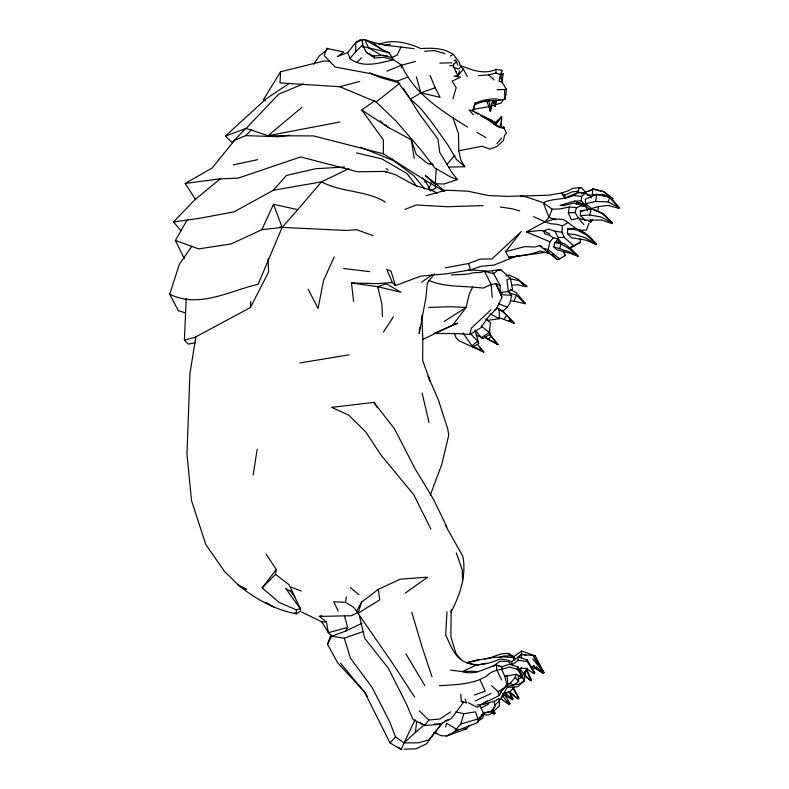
<?xml version="1.0" encoding="UTF-8"?>
<svg xmlns="http://www.w3.org/2000/svg" width="789" height="789" viewBox="0 0 789 789"><rect width="100%" height="100%" fill="white"/><g stroke="black" fill="none" stroke-linecap="round" stroke-linejoin="round"><path stroke-width="1.18" d="M451.13 609.749L450.894 636.92L456.012 653.568L460.46 659.012M444.444 191.49L426.612 181.145L383.346 153.806L383.415 139.988L361.727 109.957L374.805 100.785M567.587 233.83L567.607 228.958C579.432 226.275 589.768 235.655 596.454 244.314L585.349 237.874L575.289 234.619L567.587 233.83L571.601 237.785L586.02 240.132L596.297 244.768L594.709 243.209M518.442 657.661L521.529 653.982L521.549 651.053L535.238 655.896L543.976 672.603L543.266 673.352L534.577 668.125L531.263 668.115M500.482 74.541L502.159 82.214L503.106 73.555L500.482 74.541L495.926 73.042L495.985 69.343L502.238 70.468L500.482 74.541L499.141 81.237L502.159 82.214L506.469 89.374L505.857 95.587M586.04 192.891L581.473 187.506L572.893 188.246L568.119 190.869L561.462 193.088L564.845 195.199L564.806 198.029L561.462 193.088L548.256 195.238L506.942 196.362L488.47 195.554L467.847 191.185L445.893 190.198L426.218 195.672M468.242 269.759L489.19 271.209L492.011 270.578L500.236 285.667L500.118 292.403L501.922 297.275L496.439 308.824L488.628 316.596L480.826 327.741L469.8 334.605L459.099 333.639L434.088 333.402M503.767 128.114L503.796 127.088L502.09 127.65M580.379 215.713L580.517 211.028L591.425 208.69L602.372 213.602L612.382 223.021L600.962 216.945L589.551 214.973L580.379 215.713L585.3 220.18L601.465 220.013L612.086 223.662M467.69 127.137C442.018 111.131 414.255 94.029 401.581 65.181L393.593 59.737C379.509 63.051 362.536 68.544 349.882 58.514L355.602 51.946L355.918 42.428L360.681 39.45M512.791 684.615L518.639 684.448L524.36 680.897L525.296 671.36M518.186 675.374L518.629 681.597L513.225 685.345L505.453 686.509M195.041 342.771L188.285 344.122L184.409 340.049L186.194 298.637M424.886 182.21L424.975 180.158L422.371 177.87M329.772 61.197L323.875 61.049L280.568 71.76L280.026 82.924L339.822 86.731L359.715 81.415M446.949 611.751L445.696 635.224C450.973 645.668 454.849 659.091 467.394 662.859C482.365 658.746 498.47 655.393 513.935 657.848L514.398 659.91M589.186 209.312L581.315 200.899L581.592 196.362L585.527 193.295L589.373 195.139L591.434 197.891M184.409 340.049L194.903 337.396L250.379 307.562L250.754 301.447M591.198 219.677L591.05 221.887L590.458 222.163L590.734 219.894M435.183 184.537L436.287 168.954M419.649 327.425L419.206 333.461L425.823 298.38L427.332 282.945L434.561 273.813M580.162 238.791L580.24 242.381L573.948 246.069L564.283 237.459L561.955 232.242L562.458 225.871L568.031 222.537L578.209 230.201M597.944 211.472L598.328 207.073M401.364 67.578L401.581 65.181L415.497 61.453M497.021 98.881L490.857 99L482.543 100.548L474.899 103.162L473.873 108.31L472.532 110.756L469.06 110.036L473.301 114.622M340.493 663.174L364.705 692.407L390.032 742.893L401.128 749.55L404.076 742.893L415.497 732.3L416.582 721.353M474.14 105.371C483.549 99.039 494.703 101.919 504.98 99.138L504.536 89.532L497.188 89.67M484.328 712.645L493.243 711.53L493.776 707.043M485.846 100.183L487.563 102.955L490.413 111.377L490.827 107.876M491.103 105.539L491.389 103.201M358.65 613.714L353.423 607.175L345.523 602.382L346.292 596.869M595.626 201.451L596.681 194.281L609.867 196.905L619.316 207.783L608.122 201.895L595.626 201.451L585.744 203.809L585.26 199.321L596.681 194.281L609.305 197.329L619.316 207.783M492.721 100.943L495.196 106.515L496.094 100.459M451.002 612.027C460.066 594.985 466.634 575.576 462.778 556.107L445.371 525.306M275.519 574.323L288.981 584.718L300.333 608.694L296.319 609.828L279.345 602.549L262.145 587.933L275.519 574.323L276.278 569.421L266.11 554.194M253.17 475.067L257.204 449.158M195.928 336.38L189.922 373.601L186.983 454.089L191.5 500.502L205.761 544.489L224.599 571.552L239.669 586.247L246.415 589.314L237.834 584.698C254.808 598.624 274.661 609.779 296.398 613.852L300.481 611.15L300.333 608.694L285.638 588.397L292.186 592.411L292.541 594.373M494.161 102.136L495.196 106.515L496.123 101.051M585.3 220.18L578.455 218.168L571.384 219.884L568.317 212.803L569.362 206.994L576.512 207.586L580.832 206.037L585.625 206.264L587.42 210.752M474.899 103.162L473.873 108.31L472.108 109.957M362.082 41.866L362.526 39.775L364.774 39.558L372.3 42.162L385.367 45.239L413.978 48.642M564.332 250.922L565.062 255.577L559.657 258.881L548.247 249.58L549.884 241.759L553.444 237.893L558.306 238.939L561.955 243.337M491.636 685.641L497.938 691.558L502.051 689.517L506.972 685.582L507.721 682.071L507.159 675.67L504.802 676.301L501.804 669.595L501.853 666.883L509.329 664.19L517.919 666.902L522.653 677.189L517.101 669.21L509.29 666.912C501.774 670.334 492.869 669.121 486.902 675.877C472.789 684.694 455.48 684.576 439.434 685.72M489.456 105.627L490.413 111.377L492.494 102.047M508.678 291.861L511.657 295.303L509.901 303.104L507.307 307.128L502.859 311.33L496.409 307.72M483.726 713.937L482.76 718.118L478.519 720.682M469.8 334.605L471.349 328.185L490.906 309.86M608.122 201.895L609.867 196.905M453.774 63.781L453.083 65.546L456.289 72.026M499.092 699.804L501.222 699.044L501.972 696.214M453.014 98.773L456.19 87.628L452.048 81.139L460.52 77.174L454.099 76.129L457.975 75.488L463.36 69.166L460.046 65.418C471.309 69.777 484.298 75.014 495.985 69.343M445.558 727.044L446.643 723.296L456.21 729.125L460.796 723.927L463.824 713.72L475.52 711.836L477.907 719.026L460.796 723.927M583.87 224.599L578.455 218.168L575.073 212.488L576.512 207.586M506.104 685.552L510.335 683.225L515.187 677.485L516.184 674.122M589.551 214.973L591.425 208.69M499.812 127.798L501.153 123.409L501.607 116.634L493.894 124.445M579.106 193.197L578.1 191.116L578.948 188.374L581.473 187.506M553.681 246.829L555.042 242.519L558.306 238.939L558.504 242.085L564.036 243.614L570.674 248.367L578.051 256.001L568.238 251.346L553.681 246.829L556.847 249.768L568.977 252.894L577.893 256.218L572.025 250.557M428.881 189.409L431.07 182.535M185.237 312.848L178.324 310.639L169.684 294.198L179.409 264.147L191.914 246.237M405.112 593.229L427.608 577.163L400.161 579.205L378.286 589.393L361.628 602.046L357.969 613.28L392.182 662.681L414.718 697.151M459.474 70.961L457.975 75.488L455.263 70.537M362.792 47.32L362.526 39.775L355.918 42.428L347.732 52.498L337.248 56.68L343.807 52.054L326.715 48.346L324.269 55.605L335.049 67.006L371.146 73.752L397.192 81.198L407.716 77.085M559.579 248.653L561.166 243.909L555.042 242.519L558.504 242.085M517.101 669.21L517.919 666.902M500.216 127.019L501.37 123.745L501.607 116.634L495.285 125.204M367.358 696.401L364.045 691.332L337.781 662.997L327.504 644.288L330.907 634.691M510.463 300.865L514.112 301.181L516.262 295.135L508.432 292.384M588.929 223.415L586.444 230.092L579.106 230.23M430.281 495.196L441.722 464.583L448.734 435.183L447.767 429.058L438.24 399.589L428.111 376.225L430.113 381.195L422.648 360.336L422.805 338.442L421.809 315.403M569.362 206.994L559.894 208.967L552.142 209.184L548.957 217.35L545.031 221.827L526.371 231.917L549.884 241.759M505.502 96.514L504.98 99.138M334.23 256.967L323.559 280.499L318.075 308.44L308.203 289.376M187.9 219.884L186.224 221.551L175.395 240.477L198.7 248.87L231.138 243.959L261.82 229.678L273.507 204.321L297.729 209.657L321.537 181.855L348.758 168.668M478.272 720.604L477.306 722.704L454.839 731.472L446.633 735.999L441.11 735.693L433.901 732.36M301.595 611.998L321.754 621.85L328.372 632.67L331.755 636.181L344.28 638.193L350.464 658.144L372.24 687.692L389.894 722.231L395.506 736.956L404.076 742.893L415.083 719.686M401.059 46.867L397.114 55.112L391.748 57.597L382.773 55.161M468.331 702.772L477.552 707.378L481.369 704.459L499.171 695.612L502.485 688.876M478.903 719.44L477.306 722.704L483.509 713.463L491.034 711.145L495.206 706.638L493.914 700.948M500.236 285.667L495.896 283.724L491.103 284.425L483.272 288.074L472.7 287.097L469.268 294.041L466.062 307.483L452.807 325.019L422.904 339.418M250.379 307.562L268.595 272.077L268.033 258.861M327.504 644.288L331.755 636.181L345.533 631.141L362.013 623.29M501.123 698.443L507.08 687.475L517.673 686.657L523.679 681.371M361.628 602.046L356.815 610.666L357.969 613.28L379.765 599.847L378.286 589.393M519.497 670.837L521.322 667.642M345.533 631.141L347.683 627.433L344.448 615.775M456.21 729.125L454.839 731.472L458.902 729.194M280.568 71.76L263.22 100.035L265.528 100.765M503.52 99.345L501.281 102.905L490.866 106.367M535.238 655.896L534.084 657.73L543.976 672.603L541.836 669.644M383.424 332.11L393.386 316.803M518.866 657.375L520.789 654.545L532.999 655.403L542.536 670.906L532.861 659.131M313.657 64.165L319.644 55.536L326.025 50.792M496.271 122.887L498.352 119.958L496.044 122.423M498.648 317.612L503.865 319.348L506.765 315.294L501.094 310.531L498.756 309.791M450.509 711.905L439.887 719.006L428.733 720.002L424.689 725.574L412.992 719.538L406.779 704.745L388.375 668.303L364.774 638.449L359.616 616.692M460.815 694.192L461.259 701.263L463.409 702.407L451.397 718.463L440.025 724.243L424.689 725.574L419.482 722.329M262.145 587.933L276.278 569.421M484.841 337.031L488.391 339.517L491.074 336.006L489.594 334.398M547.477 250.399L549.479 253.496L545.958 252.243L508.747 257.52L505.66 251.583L521.312 231.512L491.991 258.93L480.097 259.127L468.498 263.516L445.43 267.787M500.453 692.969L506.222 685.69M446.633 735.999L466.536 728.839L469.337 725.318M592.539 220.062L591.05 221.887L588.722 221.453M454.079 64.175L456.377 61.424L455.647 60.033L453.961 60.388M496.892 143.637L501.725 137.927M435.37 183.778L443.891 184.054L457.452 179.567L451.15 171.479L447.018 164.368L454.878 155.315M297.729 209.657L282.146 227.4L258.141 284.267C229.372 291.003 198.848 308.726 169.684 294.198M181.026 230.743L173.472 221.995L199.765 218.247L234.086 211.856L273.339 190.257L286.348 175.483L315.639 168.718L344.645 167.041M505.69 695.553L506.952 694.152L512.327 699.705L505.69 695.553L502.406 695.533M390.032 742.893L395.506 736.956M514.28 687.219L510.384 691.44L503.037 693.57M245.704 128.41L232.203 142.612L225.398 136.093L265.844 99.029L289.366 83.328M225.398 136.093L246.148 128.41L278.596 94.276L303.242 83.92M510.365 693.275L518.117 698.955L518.807 698.235L513.363 687.771M173.472 221.995L194.794 199.804L220.269 178.847M500.828 75.862L503.106 73.555M195.662 199.686L185.188 183.442L212.063 168.047L234.649 140.156L245.675 135.639L251.622 129.662M355.602 51.946L362.624 44.874L366.323 52.33L374.686 57.942L383.651 57.36L393.593 59.737L388.987 52.695L381.304 49.086L364.774 39.558L368.473 47.794L381.61 55.447L387.261 56.009M497.395 699.212L495.778 700.819L483.095 704.547M477.907 719.026L483.509 713.463L480.294 705.849M356.529 62.637L361.392 57.962M518.442 670.423L520.848 668.234L526.332 668.451L534.064 673.816L532.555 672.05M494.703 705.188L499.506 700.819L499.121 698.492M493.243 711.53L499.329 706.175L499.506 700.819L498.579 698.561M498.48 99.986L497.751 100.617L500.206 99.739M474.702 330.936L476.201 333.855L478.667 343.531L472.897 347.19L471.99 345.888L477.661 341.114L470.175 333.323M301.94 107.304L268.033 135.718L246.148 128.41M415.497 732.3L424.719 724.588M339.822 86.731L376.146 101.949L399.974 83.131M520.622 195.928L526.707 197.033L543.256 202.714C554.302 197.339 568.691 200.83 578.14 192.319L585.527 193.295M492.316 666.567L499.97 661.29L508.294 661.616L512.229 664.723L518.117 660.304L527.131 661.527L534.735 672.82L527.121 659.851L518.087 657L511.696 661.646L507.623 660.028L499.891 659.111C489.653 663.579 477.444 666.883 466.634 662.622L479.179 659.525M484.397 659.16C492.888 658.164 500.118 652.069 508.885 653.805L513.846 656.606L521.549 651.053M421.651 282.225L432.185 274.72M500.67 294.07L502.445 292.867M450.401 56.078L453.103 54.303L458.764 61.364L460.835 66.848L458.37 69.156L454.099 67.282M475.126 330.137L481.398 337.623L489.229 332.573L490.521 322.602L485.945 319.249M444.207 321.448L466.062 307.483L450.815 306.704L428.624 307.473M517.821 679.576L521.47 677.278M481.398 337.623L483.223 338.412L489.999 334.24L489.604 329.743M397.192 81.198L410.527 99.148L420.843 92.786L435.143 87.806L440.094 97.333L420.843 92.786L416.365 76.839M487.395 700.829L481.369 704.459L477.049 705.021M501.952 128.183L503.796 127.088M569.855 248.002L574.796 245.054M494.328 310.067L496.439 308.824M493.944 711.865L488.687 714.952L481.438 714.617M480.994 708.147L488.588 704.074M576.473 203.858L578.534 202.773L584.984 204.943L574.491 201.165L560.062 205.327L563.819 205.613L573.524 203.118L585.625 206.264M357.752 612.52L351.46 615.726L319.348 616.416L326.36 621.88L328.372 632.67L347.683 627.433M507.288 684.773L510.335 683.225L513.225 685.345M588.397 191.52L593.496 188.956L603.772 191.53L612.895 198.769L603.437 194.459L592.539 194.646L589.314 195.603M569.875 248.091L573.948 246.069M501.922 297.275L495.896 283.724L500.118 292.403L508.392 291.614L512.544 289.573L510.404 278.231L500.739 269.69L492.011 270.578M510.404 278.231L506.883 279.898L508.392 291.614M475.185 700.987L491.064 693.462M575.792 244.462L580.24 242.381M486.132 663.293L475.728 665.305L462.354 671.587L450.578 670.167M430.281 190.731L435.617 188.315L435.291 185.484M578.14 192.319L565.752 197.684M435.212 332.919L457.807 323.174L452.807 325.019M471.93 110.638L476.014 108.902L489.703 106.525M581.365 193.778L593.496 188.956M386.857 71.217L401.581 65.181M517.18 255.814L493.934 265.114L481.408 266.209L470.688 269.868L446.229 273.842L420.823 276.111L395.407 285.598L392.271 282.472L386.778 269.227L391.088 271.258L395.407 285.598M405.053 209.401L416.119 204.992L447.373 206.718L483.115 205.584M444.424 721.225L448.98 719.43M530.366 667.257L533.63 666.034L541.629 671.873L539.094 669.437M499.289 657.582L503.619 655.965L511.755 655.807L514.527 659.545M510.976 256.721L508.747 257.52L530.238 254.176L540.179 251.119L549.479 253.496M344.28 638.193L363.334 631.447M474.238 695.07L485.205 691.184L479.949 679.605M378.878 44.48C392.439 38.631 408.012 42.853 420.941 48.583C431.751 47.902 443.901 47.873 453.103 54.303M500.739 269.69L497.82 270.173L493.549 273.803L484.466 271.278L480.994 272.383L473.43 272.787L468.133 274.089L451.357 274.986M505.857 275.903L509.013 274.957L517.821 279.02L526.805 286.397L524.517 285.628M541.994 246.316L539.676 245.665L534.991 247.026L524.882 246.612L505.66 251.583M319.348 616.416L321.596 615.755M533.63 216.669L545.031 221.827L553.848 219.263L555.801 219.825M564.845 195.199L571.976 191.905L578.1 191.116M478.262 75.685L488.786 74.866L495.926 73.042M510.158 290.174L512.544 289.573M500.098 78.377L502.415 77.815M384.628 45.417L390.368 44.026M448.833 167.081L464.859 166.726L460.894 160.266L458.803 150.788L481.951 146.261L489.722 149.091L496.675 146.665L503.412 140.58L504.654 135.146L506.508 133.252L504.003 127.719L496.508 125.678L491.577 120.441L472.532 110.756M233.189 164.921L257.618 159.644M339.773 122.019L268.033 135.718L313.637 135.925L383.346 153.806M539.676 245.665L556.965 259.384L559.657 258.881M273.339 190.257L321.537 181.855C341.578 192.684 365.889 190.08 385.377 202.092M299.968 362.92L349.063 354.823M462.324 702.585L463.409 702.407M498.687 666.044L501.853 666.883L496.439 665.068C484.979 667.977 475.373 675.749 462.354 671.587L473.114 671.212L477.848 671.784M499.082 308.568L499.388 318.707L487.967 320.324L486.073 319.072M185.188 183.442L219.332 178.955L238.268 178.107L300.668 156.932L357.279 171.746L384.983 171.43L395.388 174.665L414.541 185.218L430.745 190.149L434.364 191.48L436.988 193.443M446.949 527.121L433.437 499.151L415.053 468.725L394.461 428.743L373.927 402.4L331.656 407.371L348.738 415.142L365.751 431.938L381.077 455.145L413.673 494.634L430.853 528.955M245.675 135.639L277.501 136.684L289.642 135.284M261.82 229.678L282.146 227.4L346.371 230.477L356.628 229.668L373.059 235.684M511.657 285.352L517.456 284.691L526.638 286.782L518.511 280.509L511.311 279.089M526.371 231.917L540.396 230.477L543.749 230.871L549.825 233.968M277.501 136.684L282.344 136.231M580.517 211.028L584.284 210.683M504.536 89.532L506.469 89.374M392.271 282.472L377.842 283.655L351.48 282.975L353.571 301.408M439.858 63.14L451.801 62.765M424.65 51.255L434.354 50.575L445.026 53.613M449.858 65.743L453.083 65.546M372.073 56.019L381.61 55.447M568.317 212.803L575.073 212.488M581.315 200.899L574.491 201.165L578.534 202.773M404.076 742.893L418.308 742.824L428.851 739.924L442.146 723.128L426.484 743.83L415.803 748.899L403.929 749.136M564.283 237.459L558.04 237.479L555.022 231.226L548.414 229.145L543.749 230.871L544.676 233.791L549.41 235.23L553.444 237.893M434.128 724.263L440.025 724.243L434.088 724.361M321.754 621.85L326.36 621.88M500.847 294.622L511.657 295.303M586.996 195.11L589.373 195.139M361.727 109.957L388.504 127.542L411.355 139.771L416.197 154.348L427.648 163.481L432.49 163.708M433.427 733.237L436.83 733.405L434.847 732.646M472.7 287.097C457.916 286.052 442.53 286.348 428.683 280.391M345.523 602.382L333.777 601.721L338.146 611.169M502.632 693.856L506.952 694.152M464.129 728.632L466.536 728.839M573.997 195.652L581.592 196.362M567.607 228.958L576.887 229.885L586.572 235.142L596.454 244.314M553.296 218.829L563.218 219.52L568.031 222.537M343.688 268.566L369.548 271.613M504.003 127.719L498.48 126.999L481.813 115.746M351.48 282.975L377.714 286.703L400.96 292.255L386.255 283.754L377.714 286.703L381.906 304.268L382.487 316.507M555.022 231.226L561.955 232.242M501.4 70.349L502.238 70.468M500.295 206.994L512.347 208.809L519.685 210.929M475.777 665.058L478.095 665.472M427.648 163.481L433.2 164.654M279.75 226.877L282.146 227.4L273.507 204.321M455.855 711.925L463.824 713.72M514.112 301.181L525.237 303.775L516.262 295.135M362.24 46.304L388.987 52.695M356.52 152.879L381.896 158.924L406.986 173.511L416.612 186.184M543.66 248.318L548.247 249.58M618.941 208.404L608.191 205.406L597.707 206.679L591.553 208.533L585.744 203.809M398.839 82.806L379.489 77.253L369.716 72.785M562.458 225.871L556.916 224.263L550.752 223.76L545.031 221.827M466.634 662.622L475.728 665.305M521.529 653.982L526.095 655.343M461.259 701.263L466.654 703.029L465.096 699.064M457.452 179.567L450.746 177.071L434.67 167.85L421.415 150.423L396.384 121.427L376.146 101.949M291.18 587.115L301.25 591.03M553.848 219.263L548.957 217.35L543.256 202.714L552.142 209.184M503.865 319.348L514.122 323.382L506.765 315.294M498.697 303.726L507.307 307.128M360.336 147.168L393.849 160.769L413.722 175.582L424.66 188.916M387.202 172.327L384.983 171.43L387.034 172.564M481.448 116.121L491.577 120.441M480.619 115.786L496.133 122.709M594.038 209.627L603.437 213.819L612.382 223.021M473.794 347.476L483.696 352.042L479.692 347.702M472.897 347.19L458.803 340.621L455.953 337.603L454.523 333.678M476.033 334.97L483.223 338.412M508.708 320.502L514.073 323.096L502.041 310.146M490.679 120.638L496.182 123.331M366.323 52.33L374.114 56.315L374.686 57.942M510.897 289.839L515.976 292.482L525.366 303.42L521.637 300.333M488.391 339.517L498.175 344.645L491.074 336.006M490.097 313.746L499.388 318.707M489.772 334.812L497.987 344.546L484.624 337.031M474.988 112.511L477.749 114.06M476.881 132.384L485.738 137.454M386.137 168.757L388.208 169.99M266.13 602.471L274.473 607.5M561.166 243.909L569.342 248.959L578.051 256.001M521.825 283.29L526.805 286.397M401.128 749.55L398.623 747.242M511.755 655.807L508.885 653.805L510.375 655.521M501.222 699.044L509.299 704.784L502.218 695.267M491.508 712.191L494.348 714.262L493.214 712.112M481.892 350.701L483.696 352.042M294.839 612.698L296.398 613.852L296.319 609.828M612.895 198.769L603.634 191.845L592.5 189.044L592.539 194.646M473.035 346.174L483.844 351.963L477.759 344.842M372.3 42.162L381.304 49.086M380.002 120.855L382.833 123.084M384.726 124.563L388.504 127.542M444.799 191.086L425.251 175.434L434.285 183.709M481.172 325.965L489.229 332.573L489.999 334.24M350.375 587.588L358.975 594.788M510.582 692.564L518.117 698.955M509.694 319.377L514.073 323.096M496.113 342.949L497.987 344.546M464.859 166.726L456.387 159.388L447.659 144.614L432.007 122.64L420.912 108.665L410.527 99.148M536.372 666.794L543.266 673.352M488.786 74.866L494.062 79.896M326.715 48.346L327.849 49.431M419.304 710.82L428.733 720.002M552.044 254.206L556.965 259.384M519.724 675.483L522.101 678.017L516.292 674.299L504.802 676.301L506.972 685.582M507.86 701.234L510.177 703.867L505.177 695.504M515.187 677.485L518.629 681.597M392.33 158.934L393.849 160.769M517.347 696.391L518.807 698.235L512.426 687.308M520.168 669.033L524.557 674.901L527.101 668.47L523.492 673.451L522.377 676.696L524.36 680.897M493.48 711.372L494.95 713.335L493.283 710.07M510.907 696.371L512.909 699.143L509.28 691.332M530.681 667.03L534.735 672.82M462.985 332.968L471.99 345.888M373.927 402.4L377.201 407.509M403.199 88.21L419.551 114.208L438.003 139.249L439.72 152.395L447.018 164.368M291.003 590.793L295.283 597.707M513.846 656.606L515.562 659.466M405.95 653.913L424.857 685.651M529.034 676.163L531.372 680.345L526.588 668.766M493.253 710.278L494.95 713.335M463.36 69.166L467.384 76.592M424.975 180.158L430.528 190.76M526.519 670.828L531.372 680.345M484.466 271.278L491.103 284.425L492.237 297.453M509.083 691.568L512.909 699.143M519.744 671.301L522.377 676.696L519.458 669.979M175.395 240.477L184.31 258.703M501.666 679.99L496.735 669.822L496.439 665.068M500.502 125.086L501.025 126.27M477.661 341.114L478.667 343.531M430.074 75.409L435.143 87.806M563.356 251.227L565.062 255.577M456.377 61.424L457.728 65.073M347.732 52.498L349.882 58.514M456.318 553.02L462.315 570.21L462.61 581.473M452.896 117.591L458.527 133.795L458.803 150.788M468.498 263.516L470.688 269.868M432.017 676.814L422.411 647.966L411.759 612.333M497.938 691.558L499.171 695.612M520.789 654.545L521.933 658.332M422.115 393.08L429.009 422.381M488.933 99.592L490.413 111.377M533.985 665.285L534.577 668.125M511.696 661.646L512.229 664.723M411.355 139.771L414.176 158.352M494.456 100.548L495.196 106.515M518.087 657L518.117 660.304M527.121 659.851L527.131 661.527M525.356 675.532L524.932 675.848L530.869 680.818L525.356 675.532"/></g></svg>
